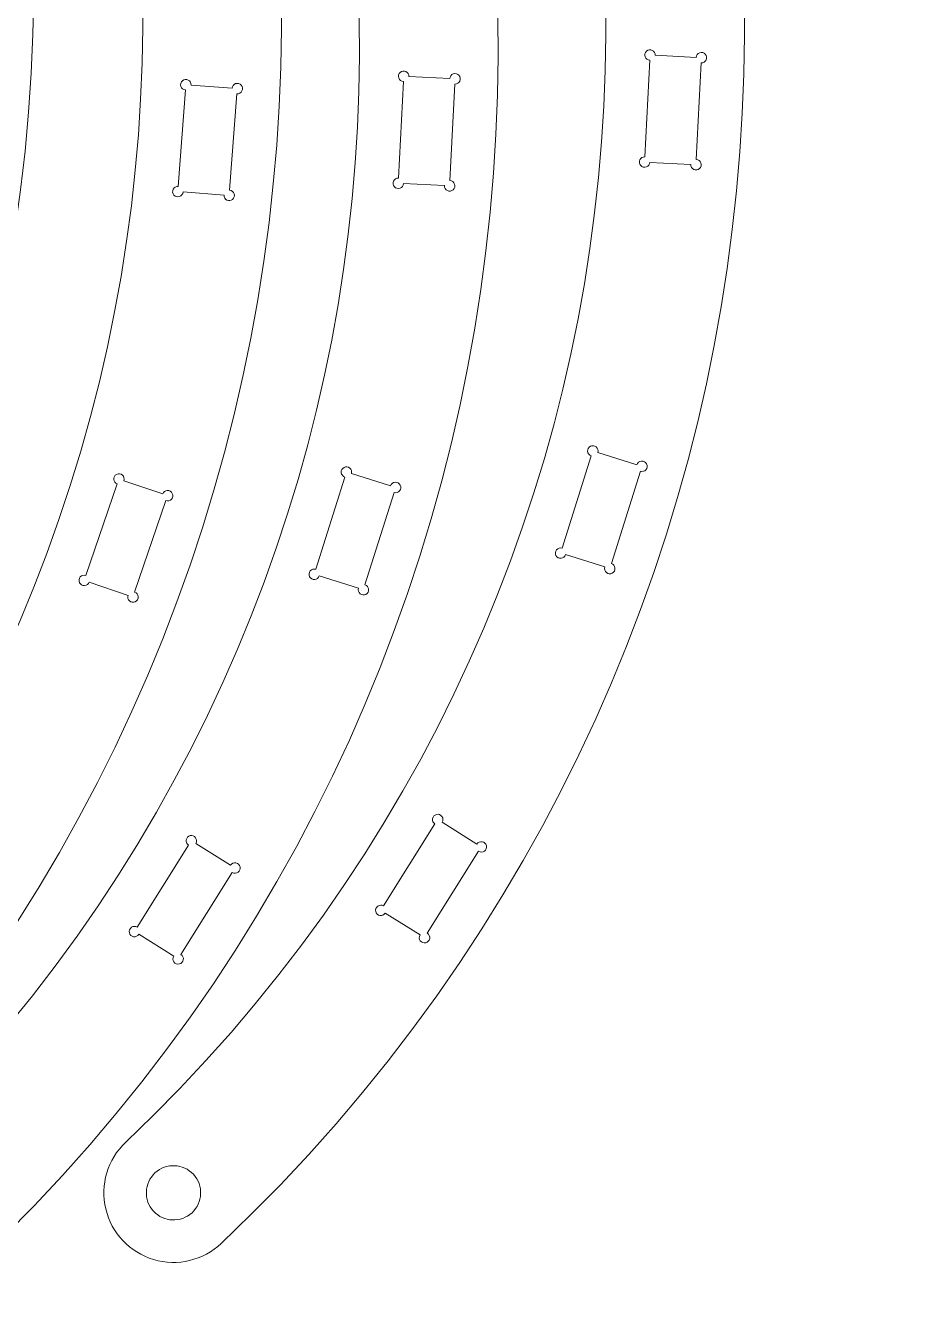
# Model space of a CAD drawing. Header units: millimetres. Extents: x -224 to 82, y -131 to 150.
# Drawn here: x 18 to 82.4, y -130.8 to -39.4 of the extents above; entities that cross this region are included whole.
import ezdxf

# ---------------------------------------------------------------- set-up
doc = ezdxf.new("R2010")
doc.units = ezdxf.units.MM
doc.header["$MEASUREMENT"] = 0
doc.layers.add('Ebene 1', color=7, linetype='Continuous')

msp = doc.modelspace()

# ---------------------------------------------------------------- linework, layer by layer
at = {"layer": 'Ebene 1', "color": 1, "lineweight": 9}
for points, knots in [([(32.0553, -126.8842), (30.7569, -128.111), (28.9026, -128.5519), (27.1909, -128.041), (27.1909, -128.041), (25.4793, -127.5299), (24.1703, -126.1445), (23.757, -124.4066), (23.757, -124.4066), (23.3437, -122.6688), (23.889, -120.8424), (25.1874, -119.6156), (25.1874, -119.6156), (67.9912, -79.1247), (71.3998, -12.2032), (32.8145, 32.3259), (32.8145, 32.3259), (31.6455, 33.6766), (31.2859, 35.5483), (31.8711, 37.2362), (31.8711, 37.2362), (32.4563, 38.9239), (33.8974, 40.1713), (35.6517, 40.5083), (35.6517, 40.5083), (37.4059, 40.8453), (39.2067, 40.2209), (40.3757, 38.8702), (40.3757, 38.8702), (82.4179, -9.6483), (78.6937, -82.7657), (32.0553, -126.8842)], [0, 0, 0, 0, 0.1111111, 0.1111111, 0.1111111, 0.1111111, 0.2222222, 0.2222222, 0.2222222, 0.2222222, 0.3333333, 0.3333333, 0.3333333, 0.3333333, 0.4444444, 0.4444444, 0.4444444, 0.4444444, 0.5555556, 0.5555556, 0.5555556, 0.5555556, 0.6666667, 0.6666667, 0.6666667, 0.6666667, 0.7777778, 0.7777778, 0.7777778, 0.7777778, 1, 1, 1, 1]), ([(1.3192, 30.9133), (0.184, 32.2925), (-0.1292, 34.1726), (0.4977, 35.8454), (0.4977, 35.8454), (1.1245, 37.518), (2.5962, 38.7293), (4.3582, 39.0229), (4.3582, 39.0229), (6.1202, 39.3163), (7.905, 38.6475), (9.0402, 37.2683), (9.0402, 37.2683), (49.8678, -12.2767), (44.3336, -85.2794), (-3.3832, -128.2291), (-3.3832, -128.2291), (-4.7116, -129.4234), (-6.5762, -129.8183), (-8.2747, -129.2651), (-8.2747, -129.2651), (-9.9732, -128.7118), (-11.2475, -127.2944), (-11.6176, -125.5469), (-11.6176, -125.5469), (-11.9877, -123.7992), (-11.3973, -121.987), (-10.069, -120.7927), (-10.069, -120.7927), (33.7246, -81.3744), (38.7897, -14.5579), (1.3192, 30.9133)], [0, 0, 0, 0, 0.1111111, 0.1111111, 0.1111111, 0.1111111, 0.2222222, 0.2222222, 0.2222222, 0.2222222, 0.3333333, 0.3333333, 0.3333333, 0.3333333, 0.4444444, 0.4444444, 0.4444444, 0.4444444, 0.5555556, 0.5555556, 0.5555556, 0.5555556, 0.6666667, 0.6666667, 0.6666667, 0.6666667, 0.7777778, 0.7777778, 0.7777778, 0.7777778, 1, 1, 1, 1]), ([(14.3622, -128.4063), (13.0638, -129.6332), (11.2095, -130.0741), (9.4978, -129.5631), (9.4978, -129.5631), (7.7862, -129.052), (6.4772, -127.6666), (6.0639, -125.9288), (6.0639, -125.9288), (5.6506, -124.1909), (6.1959, -122.3646), (7.4943, -121.1377), (7.4943, -121.1377), (50.2981, -80.6468), (53.7067, -13.7254), (15.1214, 30.8038), (15.1214, 30.8038), (13.9524, 32.1545), (13.5928, 34.0262), (14.178, 35.714), (14.178, 35.714), (14.7632, 37.4018), (16.2044, 38.6491), (17.9586, 38.9862), (17.9586, 38.9862), (19.7129, 39.3232), (21.5137, 38.6988), (22.6827, 37.3481), (22.6827, 37.3481), (64.7248, -11.1705), (61.0006, -84.2879), (14.3622, -128.4063)], [0, 0, 0, 0, 0.1111111, 0.1111111, 0.1111111, 0.1111111, 0.2222222, 0.2222222, 0.2222222, 0.2222222, 0.3333333, 0.3333333, 0.3333333, 0.3333333, 0.4444444, 0.4444444, 0.4444444, 0.4444444, 0.5555556, 0.5555556, 0.5555556, 0.5555556, 0.6666667, 0.6666667, 0.6666667, 0.6666667, 0.7777778, 0.7777778, 0.7777778, 0.7777778, 1, 1, 1, 1]), ([(-13.0398, 29.3497), (-14.1037, 30.7846), (-14.3214, 32.6781), (-13.6106, 34.317), (-13.6106, 34.317), (-12.8999, 35.9558), (-11.3689, 37.0911), (-9.5943, 37.2951), (-9.5943, 37.2951), (-7.8196, 37.499), (-6.0709, 36.7407), (-5.007, 35.3058), (-5.007, 35.3058), (33.261, -16.2418), (24.0396, -88.8709), (-25.7896, -129.3509), (-25.7896, -129.3509), (-27.1767, -130.4764), (-29.059, -130.7765), (-30.7273, -130.138), (-30.7273, -130.138), (-32.3956, -129.4995), (-33.5965, -128.0194), (-33.8777, -126.2553), (-33.8777, -126.2553), (-34.1588, -124.4912), (-33.4776, -122.7112), (-32.0905, -121.5856), (-32.0905, -121.5856), (13.6418, -84.434), (22.0817, -17.9595), (-13.0398, 29.3497)], [0, 0, 0, 0, 0.1111111, 0.1111111, 0.1111111, 0.1111111, 0.2222222, 0.2222222, 0.2222222, 0.2222222, 0.3333333, 0.3333333, 0.3333333, 0.3333333, 0.4444444, 0.4444444, 0.4444444, 0.4444444, 0.5555556, 0.5555556, 0.5555556, 0.5555556, 0.6666667, 0.6666667, 0.6666667, 0.6666667, 0.7777778, 0.7777778, 0.7777778, 0.7777778, 1, 1, 1, 1]), ([(66.1697, -48.99), (66.3213, -48.9975), (66.4534, -49.0956), (66.5045, -49.2385), (66.5045, -49.2385), (66.5555, -49.3815), (66.5155, -49.541), (66.403, -49.6429), (66.403, -49.6429), (66.2905, -49.7448), (66.1277, -49.7688), (65.9905, -49.704), (65.9905, -49.704), (65.8534, -49.639), (65.7688, -49.4973), (65.7763, -49.3458), (65.7763, -49.3458), (65.7763, -49.3458), (62.8301, -49.1979), (62.8301, -49.1979), (62.8301, -49.1979), (62.8225, -49.3494), (62.7244, -49.4815), (62.5815, -49.5326), (62.5815, -49.5326), (62.4386, -49.5837), (62.2791, -49.5436), (62.1771, -49.4311), (62.1771, -49.4311), (62.0753, -49.3186), (62.0512, -49.1558), (62.1161, -49.0187), (62.1161, -49.0187), (62.1811, -48.8815), (62.3228, -48.797), (62.4744, -48.8045), (62.4744, -48.8045), (62.4744, -48.8045), (62.8228, -41.8633), (62.8228, -41.8633), (62.8228, -41.8633), (62.6712, -41.8558), (62.539, -41.7576), (62.4879, -41.6147), (62.4879, -41.6147), (62.4369, -41.4718), (62.477, -41.3122), (62.5895, -41.2104), (62.5895, -41.2104), (62.7019, -41.1084), (62.8648, -41.0843), (63.0019, -41.1493), (63.0019, -41.1493), (63.1391, -41.2143), (63.2236, -41.3559), (63.2161, -41.5075), (63.2161, -41.5075), (63.2161, -41.5075), (66.1624, -41.6554), (66.1624, -41.6554), (66.1624, -41.6554), (66.1699, -41.5038), (66.268, -41.3717), (66.4109, -41.3206), (66.4109, -41.3206), (66.5538, -41.2696), (66.7134, -41.3096), (66.8153, -41.4221), (66.8153, -41.4221), (66.9171, -41.5346), (66.9413, -41.6973), (66.8763, -41.8346), (66.8763, -41.8346), (66.8114, -41.9718), (66.6697, -42.0562), (66.5181, -42.0488), (66.5181, -42.0488), (66.5181, -42.0488), (66.1697, -48.99), (66.1697, -48.99)], [0, 0, 0, 0, 0.047619, 0.047619, 0.047619, 0.047619, 0.0952381, 0.0952381, 0.0952381, 0.0952381, 0.1428571, 0.1428571, 0.1428571, 0.1428571, 0.1904762, 0.1904762, 0.1904762, 0.1904762, 0.2380952, 0.2380952, 0.2380952, 0.2380952, 0.2857143, 0.2857143, 0.2857143, 0.2857143, 0.3333333, 0.3333333, 0.3333333, 0.3333333, 0.3809524, 0.3809524, 0.3809524, 0.3809524, 0.4285714, 0.4285714, 0.4285714, 0.4285714, 0.4761905, 0.4761905, 0.4761905, 0.4761905, 0.5238095, 0.5238095, 0.5238095, 0.5238095, 0.5714286, 0.5714286, 0.5714286, 0.5714286, 0.6190476, 0.6190476, 0.6190476, 0.6190476, 0.6666667, 0.6666667, 0.6666667, 0.6666667, 0.7142857, 0.7142857, 0.7142857, 0.7142857, 0.7619048, 0.7619048, 0.7619048, 0.7619048, 0.8095238, 0.8095238, 0.8095238, 0.8095238, 0.8571429, 0.8571429, 0.8571429, 0.8571429, 0.9047619, 0.9047619, 0.9047619, 0.9047619, 1, 1, 1, 1]), ([(48.4766, -50.5121), (48.6282, -50.5197), (48.7603, -50.6177), (48.8114, -50.7606), (48.8114, -50.7606), (48.8624, -50.9036), (48.8224, -51.0631), (48.7099, -51.1651), (48.7099, -51.1651), (48.5974, -51.2669), (48.4346, -51.291), (48.2975, -51.2261), (48.2975, -51.2261), (48.1603, -51.1611), (48.0758, -51.0194), (48.0832, -50.8679), (48.0832, -50.8679), (48.0832, -50.8679), (45.137, -50.72), (45.137, -50.72), (45.137, -50.72), (45.1294, -50.8716), (45.0314, -51.0036), (44.8885, -51.0547), (44.8885, -51.0547), (44.7455, -51.1059), (44.586, -51.0657), (44.484, -50.9533), (44.484, -50.9533), (44.3822, -50.8407), (44.3581, -50.678), (44.423, -50.5408), (44.423, -50.5408), (44.488, -50.4037), (44.6297, -50.3191), (44.7813, -50.3267), (44.7813, -50.3267), (44.7813, -50.3267), (45.1297, -43.3854), (45.1297, -43.3854), (45.1297, -43.3854), (44.9781, -43.3779), (44.846, -43.2798), (44.7948, -43.1368), (44.7948, -43.1368), (44.7439, -42.9939), (44.7839, -42.8343), (44.8964, -42.7325), (44.8964, -42.7325), (45.0088, -42.6306), (45.1717, -42.6065), (45.3088, -42.6715), (45.3088, -42.6715), (45.4461, -42.7364), (45.5305, -42.878), (45.523, -43.0296), (45.523, -43.0296), (45.523, -43.0296), (48.4693, -43.1776), (48.4693, -43.1776), (48.4693, -43.1776), (48.4768, -43.0259), (48.5749, -42.8938), (48.7178, -42.8427), (48.7178, -42.8427), (48.8608, -42.7917), (49.0203, -42.8317), (49.1222, -42.9442), (49.1222, -42.9442), (49.2241, -43.0567), (49.2482, -43.2195), (49.1832, -43.3567), (49.1832, -43.3567), (49.1183, -43.4939), (48.9766, -43.5783), (48.825, -43.5709), (48.825, -43.5709), (48.825, -43.5709), (48.4766, -50.5121), (48.4766, -50.5121)], [0, 0, 0, 0, 0.047619, 0.047619, 0.047619, 0.047619, 0.0952381, 0.0952381, 0.0952381, 0.0952381, 0.1428571, 0.1428571, 0.1428571, 0.1428571, 0.1904762, 0.1904762, 0.1904762, 0.1904762, 0.2380952, 0.2380952, 0.2380952, 0.2380952, 0.2857143, 0.2857143, 0.2857143, 0.2857143, 0.3333333, 0.3333333, 0.3333333, 0.3333333, 0.3809524, 0.3809524, 0.3809524, 0.3809524, 0.4285714, 0.4285714, 0.4285714, 0.4285714, 0.4761905, 0.4761905, 0.4761905, 0.4761905, 0.5238095, 0.5238095, 0.5238095, 0.5238095, 0.5714286, 0.5714286, 0.5714286, 0.5714286, 0.6190476, 0.6190476, 0.6190476, 0.6190476, 0.6666667, 0.6666667, 0.6666667, 0.6666667, 0.7142857, 0.7142857, 0.7142857, 0.7142857, 0.7619048, 0.7619048, 0.7619048, 0.7619048, 0.8095238, 0.8095238, 0.8095238, 0.8095238, 0.8571429, 0.8571429, 0.8571429, 0.8571429, 0.9047619, 0.9047619, 0.9047619, 0.9047619, 1, 1, 1, 1]), ([(32.8244, -43.8713), (32.8357, -43.7199), (32.937, -43.5903), (33.0811, -43.5428), (33.0811, -43.5428), (33.2253, -43.4953), (33.3838, -43.5393), (33.4829, -43.6543), (33.4829, -43.6543), (33.582, -43.7692), (33.602, -43.9325), (33.5336, -44.0681), (33.5336, -44.0681), (33.4654, -44.2036), (33.3217, -44.2846), (33.1704, -44.2733), (33.1704, -44.2733), (33.1704, -44.2733), (32.6501, -51.2038), (32.6501, -51.2038), (32.6501, -51.2038), (32.8014, -51.2151), (32.9311, -51.3164), (32.9786, -51.4606), (32.9786, -51.4606), (33.026, -51.6047), (32.9821, -51.7633), (32.8671, -51.8623), (32.8671, -51.8623), (32.7521, -51.9614), (32.5888, -51.9814), (32.4533, -51.9131), (32.4533, -51.9131), (32.3177, -51.8448), (32.2368, -51.701), (32.2481, -51.5497), (32.2481, -51.5497), (32.2481, -51.5497), (29.3063, -51.3289), (29.3063, -51.3289), (29.3063, -51.3289), (29.295, -51.4802), (29.1937, -51.6098), (29.0496, -51.6574), (29.0496, -51.6574), (28.9054, -51.7049), (28.7469, -51.6609), (28.6478, -51.5459), (28.6478, -51.5459), (28.5488, -51.4309), (28.5287, -51.2676), (28.5971, -51.1321), (28.5971, -51.1321), (28.6654, -50.9966), (28.8091, -50.9156), (28.9605, -50.9268), (28.9605, -50.9268), (28.9605, -50.9268), (29.4807, -43.9963), (29.4807, -43.9963), (29.4807, -43.9963), (29.3293, -43.9851), (29.1996, -43.8838), (29.1522, -43.7397), (29.1522, -43.7397), (29.1047, -43.5955), (29.1487, -43.437), (29.2636, -43.3379), (29.2636, -43.3379), (29.3786, -43.2388), (29.5419, -43.2188), (29.6775, -43.2871), (29.6775, -43.2871), (29.813, -43.3554), (29.894, -43.4991), (29.8827, -43.6505), (29.8827, -43.6505), (29.8827, -43.6505), (32.8244, -43.8713), (32.8244, -43.8713)], [0, 0, 0, 0, 0.047619, 0.047619, 0.047619, 0.047619, 0.0952381, 0.0952381, 0.0952381, 0.0952381, 0.1428571, 0.1428571, 0.1428571, 0.1428571, 0.1904762, 0.1904762, 0.1904762, 0.1904762, 0.2380952, 0.2380952, 0.2380952, 0.2380952, 0.2857143, 0.2857143, 0.2857143, 0.2857143, 0.3333333, 0.3333333, 0.3333333, 0.3333333, 0.3809524, 0.3809524, 0.3809524, 0.3809524, 0.4285714, 0.4285714, 0.4285714, 0.4285714, 0.4761905, 0.4761905, 0.4761905, 0.4761905, 0.5238095, 0.5238095, 0.5238095, 0.5238095, 0.5714286, 0.5714286, 0.5714286, 0.5714286, 0.6190476, 0.6190476, 0.6190476, 0.6190476, 0.6666667, 0.6666667, 0.6666667, 0.6666667, 0.7142857, 0.7142857, 0.7142857, 0.7142857, 0.7619048, 0.7619048, 0.7619048, 0.7619048, 0.8095238, 0.8095238, 0.8095238, 0.8095238, 0.8571429, 0.8571429, 0.8571429, 0.8571429, 0.9047619, 0.9047619, 0.9047619, 0.9047619, 1, 1, 1, 1]), ([(56.7822, -77.3902), (56.7367, -77.5351), (56.6086, -77.6382), (56.4573, -77.6517), (56.4573, -77.6517), (56.3062, -77.6651), (56.1618, -77.5862), (56.0915, -77.4516), (56.0915, -77.4516), (56.0213, -77.3171), (56.039, -77.1535), (56.1364, -77.0371), (56.1364, -77.0371), (56.2338, -76.9208), (56.3921, -76.8746), (56.537, -76.92), (56.537, -76.92), (56.537, -76.92), (58.6219, -70.2902), (58.6219, -70.2902), (58.6219, -70.2902), (58.477, -70.2447), (58.3738, -70.1165), (58.3604, -69.9653), (58.3604, -69.9653), (58.3471, -69.8142), (58.426, -69.6698), (58.5605, -69.5995), (58.5605, -69.5995), (58.695, -69.5292), (58.8586, -69.5469), (58.975, -69.6443), (58.975, -69.6443), (59.0914, -69.7417), (59.1375, -69.9001), (59.0921, -70.0448), (59.0921, -70.0448), (59.0921, -70.0448), (61.9062, -70.9299), (61.9062, -70.9299), (61.9062, -70.9299), (61.9517, -70.785), (62.0799, -70.6819), (62.231, -70.6685), (62.231, -70.6685), (62.3822, -70.655), (62.5266, -70.734), (62.5968, -70.8685), (62.5968, -70.8685), (62.6671, -71.0029), (62.6494, -71.1666), (62.552, -71.283), (62.552, -71.283), (62.4546, -71.3994), (62.2963, -71.4455), (62.1514, -71.4001), (62.1514, -71.4001), (62.1514, -71.4001), (60.0666, -78.03), (60.0666, -78.03), (60.0666, -78.03), (60.2113, -78.0754), (60.3145, -78.2036), (60.328, -78.3548), (60.328, -78.3548), (60.3414, -78.506), (60.2624, -78.6504), (60.1279, -78.7206), (60.1279, -78.7206), (59.9934, -78.7909), (59.8297, -78.7732), (59.7133, -78.6758), (59.7133, -78.6758), (59.597, -78.5784), (59.5508, -78.42), (59.5964, -78.2752), (59.5964, -78.2752), (59.5964, -78.2752), (56.7822, -77.3902), (56.7822, -77.3902)], [0, 0, 0, 0, 0.047619, 0.047619, 0.047619, 0.047619, 0.0952381, 0.0952381, 0.0952381, 0.0952381, 0.1428571, 0.1428571, 0.1428571, 0.1428571, 0.1904762, 0.1904762, 0.1904762, 0.1904762, 0.2380952, 0.2380952, 0.2380952, 0.2380952, 0.2857143, 0.2857143, 0.2857143, 0.2857143, 0.3333333, 0.3333333, 0.3333333, 0.3333333, 0.3809524, 0.3809524, 0.3809524, 0.3809524, 0.4285714, 0.4285714, 0.4285714, 0.4285714, 0.4761905, 0.4761905, 0.4761905, 0.4761905, 0.5238095, 0.5238095, 0.5238095, 0.5238095, 0.5714286, 0.5714286, 0.5714286, 0.5714286, 0.6190476, 0.6190476, 0.6190476, 0.6190476, 0.6666667, 0.6666667, 0.6666667, 0.6666667, 0.7142857, 0.7142857, 0.7142857, 0.7142857, 0.7619048, 0.7619048, 0.7619048, 0.7619048, 0.8095238, 0.8095238, 0.8095238, 0.8095238, 0.8571429, 0.8571429, 0.8571429, 0.8571429, 0.9047619, 0.9047619, 0.9047619, 0.9047619, 1, 1, 1, 1]), ([(39.0891, -78.9123), (39.0436, -79.0572), (38.9155, -79.1604), (38.7642, -79.1738), (38.7642, -79.1738), (38.6131, -79.1872), (38.4687, -79.1083), (38.3984, -78.9737), (38.3984, -78.9737), (38.3282, -78.8392), (38.3459, -78.6756), (38.4433, -78.5593), (38.4433, -78.5593), (38.5407, -78.4429), (38.699, -78.3968), (38.8439, -78.4421), (38.8439, -78.4421), (38.8439, -78.4421), (40.9288, -71.8123), (40.9288, -71.8123), (40.9288, -71.8123), (40.784, -71.7668), (40.6808, -71.6386), (40.6673, -71.4875), (40.6673, -71.4875), (40.654, -71.3363), (40.7329, -71.1919), (40.8674, -71.1217), (40.8674, -71.1217), (41.0019, -71.0513), (41.1656, -71.069), (41.2819, -71.1664), (41.2819, -71.1664), (41.3983, -71.2638), (41.4444, -71.4222), (41.399, -71.567), (41.399, -71.567), (41.399, -71.567), (44.2131, -72.452), (44.2131, -72.452), (44.2131, -72.452), (44.2586, -72.3071), (44.3868, -72.204), (44.538, -72.1906), (44.538, -72.1906), (44.6891, -72.1771), (44.8335, -72.2561), (44.9038, -72.3906), (44.9038, -72.3906), (44.974, -72.5251), (44.9563, -72.6887), (44.8589, -72.8051), (44.8589, -72.8051), (44.7615, -72.9215), (44.6032, -72.9676), (44.4583, -72.9222), (44.4583, -72.9222), (44.4583, -72.9222), (42.3735, -79.5521), (42.3735, -79.5521), (42.3735, -79.5521), (42.5182, -79.5976), (42.6214, -79.7258), (42.6349, -79.8769), (42.6349, -79.8769), (42.6483, -80.0282), (42.5693, -80.1725), (42.4348, -80.2427), (42.4348, -80.2427), (42.3003, -80.313), (42.1366, -80.2953), (42.0203, -80.1979), (42.0203, -80.1979), (41.9039, -80.1005), (41.8578, -79.9422), (41.9033, -79.7973), (41.9033, -79.7973), (41.9033, -79.7973), (39.0891, -78.9123), (39.0891, -78.9123)], [0, 0, 0, 0, 0.047619, 0.047619, 0.047619, 0.047619, 0.0952381, 0.0952381, 0.0952381, 0.0952381, 0.1428571, 0.1428571, 0.1428571, 0.1428571, 0.1904762, 0.1904762, 0.1904762, 0.1904762, 0.2380952, 0.2380952, 0.2380952, 0.2380952, 0.2857143, 0.2857143, 0.2857143, 0.2857143, 0.3333333, 0.3333333, 0.3333333, 0.3333333, 0.3809524, 0.3809524, 0.3809524, 0.3809524, 0.4285714, 0.4285714, 0.4285714, 0.4285714, 0.4761905, 0.4761905, 0.4761905, 0.4761905, 0.5238095, 0.5238095, 0.5238095, 0.5238095, 0.5714286, 0.5714286, 0.5714286, 0.5714286, 0.6190476, 0.6190476, 0.6190476, 0.6190476, 0.6666667, 0.6666667, 0.6666667, 0.6666667, 0.7142857, 0.7142857, 0.7142857, 0.7142857, 0.7619048, 0.7619048, 0.7619048, 0.7619048, 0.8095238, 0.8095238, 0.8095238, 0.8095238, 0.8571429, 0.8571429, 0.8571429, 0.8571429, 0.9047619, 0.9047619, 0.9047619, 0.9047619, 1, 1, 1, 1]), ([(25.0531, -72.0769), (25.1022, -71.9334), (25.06, -71.7745), (24.9462, -71.6742), (24.9462, -71.6742), (24.8324, -71.5741), (24.6693, -71.5522), (24.5332, -71.619), (24.5332, -71.619), (24.397, -71.6858), (24.3145, -71.828), (24.324, -71.9794), (24.324, -71.9794), (24.3336, -72.1307), (24.4335, -72.2615), (24.577, -72.3105)], [0, 0, 0, 0, 0.2, 0.2, 0.2, 0.2, 0.4, 0.4, 0.4, 0.4, 0.6, 0.6, 0.6, 0.6, 1, 1, 1, 1]), ([(28.078, -73.5075), (28.2215, -73.5565), (28.3805, -73.5143), (28.4807, -73.4005), (28.4807, -73.4005), (28.581, -73.2868), (28.6028, -73.1238), (28.536, -72.9876), (28.536, -72.9876), (28.4692, -72.8514), (28.327, -72.7688), (28.1756, -72.7785), (28.1756, -72.7785), (28.0242, -72.788), (27.8936, -72.8879), (27.8445, -73.0314)], [0, 0, 0, 0, 0.2, 0.2, 0.2, 0.2, 0.4, 0.4, 0.4, 0.4, 0.6, 0.6, 0.6, 0.6, 1, 1, 1, 1]), ([(22.3285, -78.8867), (22.1849, -78.8377), (22.026, -78.8799), (21.9257, -78.9937), (21.9257, -78.9937), (21.8255, -79.1074), (21.8036, -79.2705), (21.8704, -79.4066), (21.8704, -79.4066), (21.9372, -79.5428), (22.0795, -79.6254), (22.2308, -79.6157), (22.2308, -79.6157), (22.3823, -79.6062), (22.5129, -79.5063), (22.562, -79.3628)], [0, 0, 0, 0, 0.2, 0.2, 0.2, 0.2, 0.4, 0.4, 0.4, 0.4, 0.6, 0.6, 0.6, 0.6, 1, 1, 1, 1]), ([(25.3533, -80.3173), (25.3042, -80.4608), (25.3464, -80.6197), (25.4603, -80.72), (25.4603, -80.72), (25.5742, -80.8202), (25.7371, -80.842), (25.8733, -80.7752), (25.8733, -80.7752), (26.0095, -80.7085), (26.092, -80.5663), (26.0824, -80.4148), (26.0824, -80.4148), (26.0728, -80.2635), (25.9731, -80.1328), (25.8295, -80.0837)], [0, 0, 0, 0, 0.2, 0.2, 0.2, 0.2, 0.4, 0.4, 0.4, 0.4, 0.6, 0.6, 0.6, 0.6, 1, 1, 1, 1]), ([(43.8306, -103.1516), (43.7502, -103.2803), (43.6001, -103.3479), (43.4505, -103.3228), (43.4505, -103.3228), (43.3008, -103.2977), (43.1809, -103.185), (43.1468, -103.0371), (43.1468, -103.0371), (43.1126, -102.8893), (43.1709, -102.7354), (43.2945, -102.6472), (43.2945, -102.6472), (43.418, -102.5591), (43.583, -102.5543), (43.7117, -102.6348), (43.7117, -102.6348), (43.7117, -102.6348), (47.3987, -96.7435), (47.3987, -96.7435), (47.3987, -96.7435), (47.2701, -96.663), (47.2025, -96.513), (47.2275, -96.3632), (47.2275, -96.3632), (47.2526, -96.2136), (47.3654, -96.0937), (47.5133, -96.0596), (47.5133, -96.0596), (47.6611, -96.0254), (47.815, -96.0838), (47.9031, -96.2074), (47.9031, -96.2074), (47.9912, -96.3309), (47.996, -96.4958), (47.9156, -96.6245), (47.9156, -96.6245), (47.9156, -96.6245), (50.4162, -98.1895), (50.4162, -98.1895), (50.4162, -98.1895), (50.4967, -98.0608), (50.6467, -97.9932), (50.7964, -98.0183), (50.7964, -98.0183), (50.946, -98.0434), (51.0659, -98.1561), (51.1, -98.304), (51.1, -98.304), (51.1342, -98.452), (51.0759, -98.6057), (50.9523, -98.6938), (50.9523, -98.6938), (50.8288, -98.782), (50.6639, -98.7868), (50.5351, -98.7064), (50.5351, -98.7064), (50.5351, -98.7064), (46.848, -104.5977), (46.848, -104.5977), (46.848, -104.5977), (46.9768, -104.6782), (47.0443, -104.8282), (47.0193, -104.9778), (47.0193, -104.9778), (46.9942, -105.1275), (46.8814, -105.2474), (46.7336, -105.2816), (46.7336, -105.2816), (46.5857, -105.3156), (46.4318, -105.2574), (46.3436, -105.1338), (46.3436, -105.1338), (46.2556, -105.0101), (46.2508, -104.8453), (46.3312, -104.7166), (46.3312, -104.7166), (46.3312, -104.7166), (43.8306, -103.1516), (43.8306, -103.1516)], [0, 0, 0, 0, 0.047619, 0.047619, 0.047619, 0.047619, 0.0952381, 0.0952381, 0.0952381, 0.0952381, 0.1428571, 0.1428571, 0.1428571, 0.1428571, 0.1904762, 0.1904762, 0.1904762, 0.1904762, 0.2380952, 0.2380952, 0.2380952, 0.2380952, 0.2857143, 0.2857143, 0.2857143, 0.2857143, 0.3333333, 0.3333333, 0.3333333, 0.3333333, 0.3809524, 0.3809524, 0.3809524, 0.3809524, 0.4285714, 0.4285714, 0.4285714, 0.4285714, 0.4761905, 0.4761905, 0.4761905, 0.4761905, 0.5238095, 0.5238095, 0.5238095, 0.5238095, 0.5714286, 0.5714286, 0.5714286, 0.5714286, 0.6190476, 0.6190476, 0.6190476, 0.6190476, 0.6666667, 0.6666667, 0.6666667, 0.6666667, 0.7142857, 0.7142857, 0.7142857, 0.7142857, 0.7619048, 0.7619048, 0.7619048, 0.7619048, 0.8095238, 0.8095238, 0.8095238, 0.8095238, 0.8571429, 0.8571429, 0.8571429, 0.8571429, 0.9047619, 0.9047619, 0.9047619, 0.9047619, 1, 1, 1, 1]), ([(26.1375, -104.6737), (26.0571, -104.8025), (25.907, -104.87), (25.7574, -104.845), (25.7574, -104.845), (25.6077, -104.8198), (25.4879, -104.7071), (25.4537, -104.5592), (25.4537, -104.5592), (25.4195, -104.4114), (25.4779, -104.2575), (25.6014, -104.1694), (25.6014, -104.1694), (25.725, -104.0812), (25.8899, -104.0764), (26.0186, -104.157), (26.0186, -104.157), (26.0186, -104.157), (29.7057, -98.2656), (29.7057, -98.2656), (29.7057, -98.2656), (29.577, -98.1851), (29.5095, -98.0351), (29.5344, -97.8854), (29.5344, -97.8854), (29.5595, -97.7357), (29.6723, -97.6158), (29.8202, -97.5817), (29.8202, -97.5817), (29.9681, -97.5476), (30.122, -97.6059), (30.21, -97.7295), (30.21, -97.7295), (30.2982, -97.8531), (30.3029, -98.0179), (30.2225, -98.1466), (30.2225, -98.1466), (30.2225, -98.1466), (32.7232, -99.7116), (32.7232, -99.7116), (32.7232, -99.7116), (32.8036, -99.583), (32.9536, -99.5153), (33.1033, -99.5405), (33.1033, -99.5405), (33.253, -99.5655), (33.3728, -99.6782), (33.407, -99.8261), (33.407, -99.8261), (33.4411, -99.9741), (33.3828, -100.1278), (33.2592, -100.216), (33.2592, -100.216), (33.1357, -100.3041), (32.9708, -100.3089), (32.842, -100.2285), (32.842, -100.2285), (32.842, -100.2285), (29.1549, -106.1198), (29.1549, -106.1198), (29.1549, -106.1198), (29.2837, -106.2003), (29.3512, -106.3503), (29.3262, -106.5), (29.3262, -106.5), (29.3011, -106.6496), (29.1883, -106.7695), (29.0405, -106.8037), (29.0405, -106.8037), (28.8926, -106.8378), (28.7387, -106.7795), (28.6505, -106.6559), (28.6505, -106.6559), (28.5625, -106.5323), (28.5577, -106.3674), (28.6381, -106.2387), (28.6381, -106.2387), (28.6381, -106.2387), (26.1375, -104.6737), (26.1375, -104.6737)], [0, 0, 0, 0, 0.047619, 0.047619, 0.047619, 0.047619, 0.0952381, 0.0952381, 0.0952381, 0.0952381, 0.1428571, 0.1428571, 0.1428571, 0.1428571, 0.1904762, 0.1904762, 0.1904762, 0.1904762, 0.2380952, 0.2380952, 0.2380952, 0.2380952, 0.2857143, 0.2857143, 0.2857143, 0.2857143, 0.3333333, 0.3333333, 0.3333333, 0.3333333, 0.3809524, 0.3809524, 0.3809524, 0.3809524, 0.4285714, 0.4285714, 0.4285714, 0.4285714, 0.4761905, 0.4761905, 0.4761905, 0.4761905, 0.5238095, 0.5238095, 0.5238095, 0.5238095, 0.5714286, 0.5714286, 0.5714286, 0.5714286, 0.6190476, 0.6190476, 0.6190476, 0.6190476, 0.6666667, 0.6666667, 0.6666667, 0.6666667, 0.7142857, 0.7142857, 0.7142857, 0.7142857, 0.7619048, 0.7619048, 0.7619048, 0.7619048, 0.8095238, 0.8095238, 0.8095238, 0.8095238, 0.8571429, 0.8571429, 0.8571429, 0.8571429, 0.9047619, 0.9047619, 0.9047619, 0.9047619, 1, 1, 1, 1]), ([(27.0665, -124.4269), (27.7166, -125.2856), (28.9396, -125.4547), (29.7983, -124.8047), (29.7983, -124.8047), (30.657, -124.1546), (30.8261, -122.9317), (30.176, -122.073), (30.176, -122.073), (29.526, -121.2143), (28.303, -121.0451), (27.4444, -121.6951), (27.4444, -121.6951), (26.5857, -122.3452), (26.4166, -123.5682), (27.0665, -124.4269)], [0, 0, 0, 0, 0.2, 0.2, 0.2, 0.2, 0.4, 0.4, 0.4, 0.4, 0.6, 0.6, 0.6, 0.6, 1, 1, 1, 1])]:
    msp.add_open_spline(points, degree=3, knots=knots, dxfattribs=at)
for points in [[(25.0531, -72.0769), (25.0531, -72.0769), (27.8445, -73.0314), (27.8445, -73.0314)], [(22.3285, -78.8867), (22.3285, -78.8867), (24.577, -72.3105), (24.577, -72.3105)], [(28.078, -73.5075), (28.078, -73.5075), (25.8295, -80.0837), (25.8295, -80.0837)], [(25.3533, -80.3173), (25.3533, -80.3173), (22.562, -79.3628), (22.562, -79.3628)]]:
    msp.add_open_spline(points, degree=3, dxfattribs=at)

doc.saveas('drawing.dxf')
